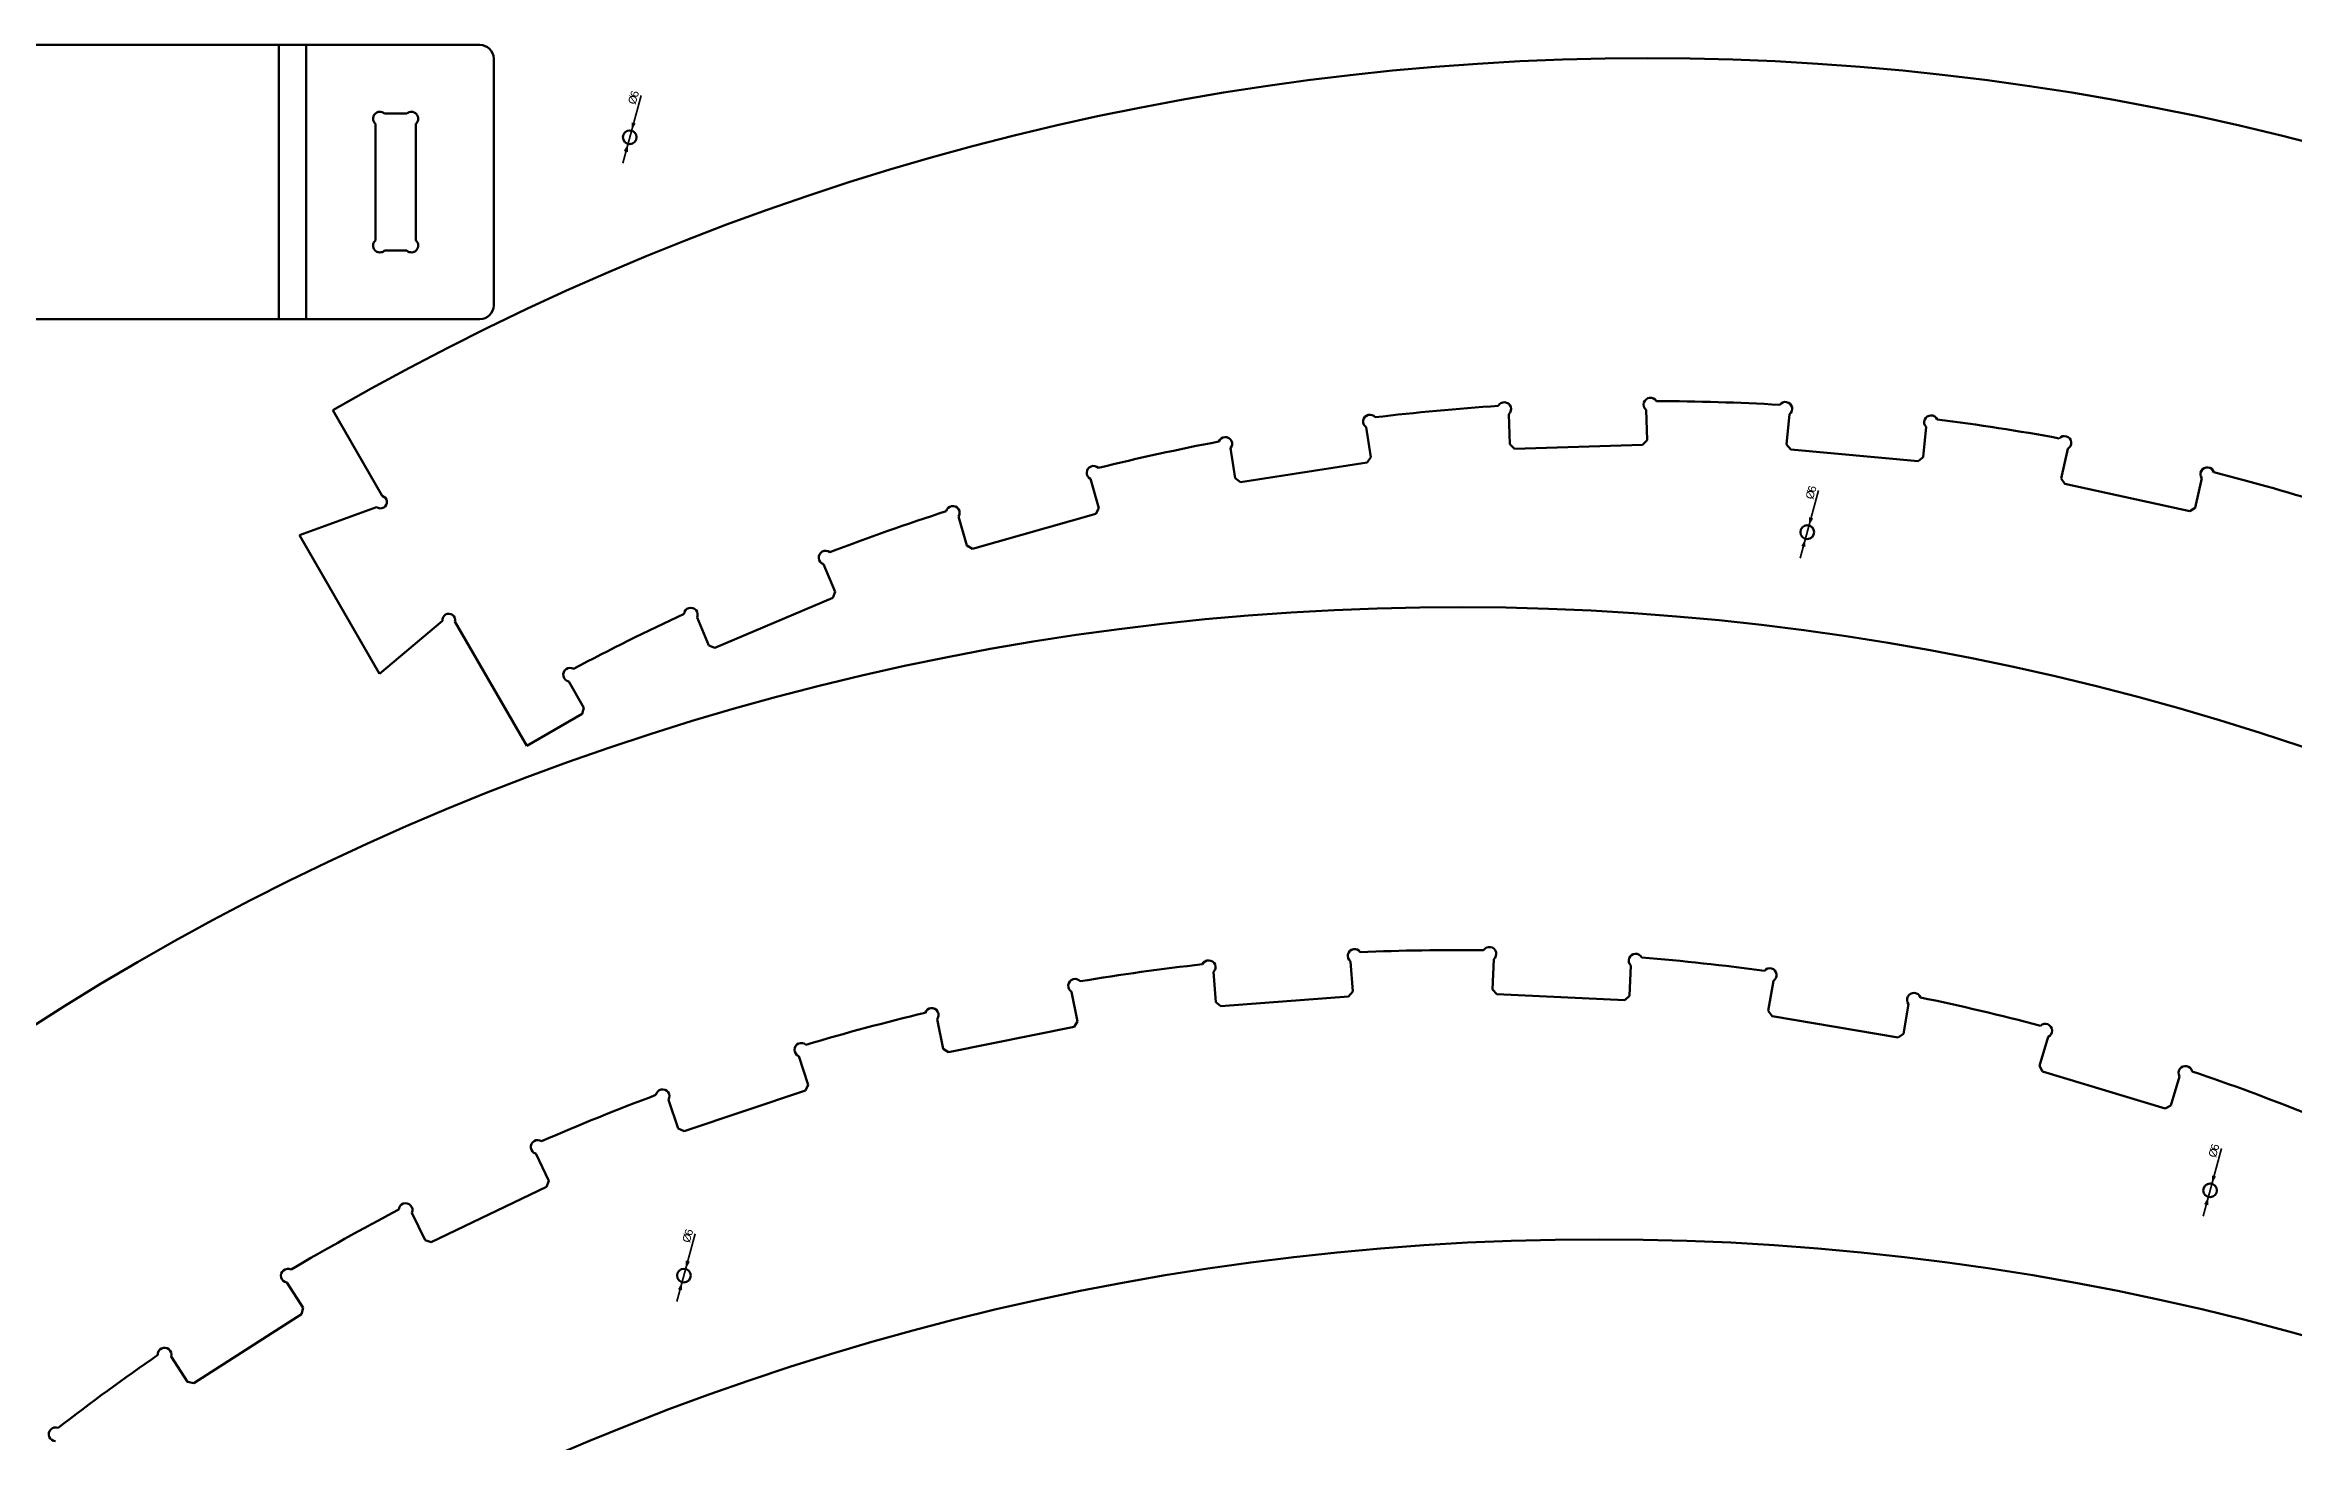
# Model space of a CAD drawing. Header units: millimetres. Extents: x 8 to 2431, y 13 to 1210.
# Drawn here: x 580 to 1563, y 599 to 1210 of the extents above; entities that cross this region are included whole.
import ezdxf

# ---------------------------------------------------------------- set-up
doc = ezdxf.new("R2010")
doc.units = ezdxf.units.MM
doc.layers.add('1', color=7, linetype='Continuous', true_color=0xffffff)
doc.styles.add('Arial Unicode MS', font='Arial Unicode MS')
doc.dimstyles.get("Standard").update_dxf_attribs({"dimtxt": 0.18, "dimasz": 0.18, "dimexe": 0.18, "dimexo": 0.0625, "dimgap": 0.09, "dimtad": 0, "dimtih": 1, "dimtoh": 1, "dimdec": 4, "dimzin": 0, "dimdsep": 46, "dimtxsty": 'Standard', "dimcen": 0.09, "dimadec": 0, "dimazin": 0, "dimtfac": 1, "dimtdec": 4, "dimtofl": 0, "dimtmove": 0, "dimatfit": 3, "dimfxl": 1, "dimtolj": 1, "dimtzin": 0, "dimarcsym": 0})

# ---------------------------------------------------------------- blocks, each defined once
blk = doc.blocks.new('_U9')
at = {"layer": '1', "color": 18, "lineweight": 35}
blk.add_line((856.238628, 660.223357), (864.282213, 689.853727), dxfattribs=at)
at = {"layer": '1', "color": 18, "lineweight": 70}
for points in [[(858.530976, 668.667742), (858.519104, 665.044298), (856.70897, 665.535678)], [(860.102872, 674.458177), (860.114744, 678.081621), (861.924879, 677.590242)]]:
    blk.add_solid(points, dxfattribs=at)
at = {"layer": '1', "color": 18, "linetype": 'Continuous', "lineweight": 13, "char_height": 3.5, "attachment_point": 7, "rotation": 74.812261703, "line_spacing_factor": 1.069626, "style": 'Arial Unicode MS'}
for s, insert in [('\\fArial Unicode MS|b0|i0;%%c', (861.975303, 685.630098)), ('\\fArial Unicode MS|b0|i0;\\W1.0000;6', (862.810025, 688.704988))]:
    blk.add_mtext(s, dxfattribs=dict(at, insert=insert))
blk = doc.blocks.new('_U10')
at = {"layer": '1', "color": 18, "lineweight": 35}
blk.add_line((1523.664265, 697.490778), (1531.70785, 727.121148), dxfattribs=at)
at = {"layer": '1', "color": 18, "lineweight": 70}
for points in [[(1527.528509, 711.725599), (1527.540381, 715.349043), (1529.350516, 714.857663)], [(1525.956613, 705.935163), (1525.944742, 702.311719), (1524.134607, 702.803099)]]:
    blk.add_solid(points, dxfattribs=at)
at = {"layer": '1', "color": 18, "linetype": 'Continuous', "lineweight": 13, "char_height": 3.5, "attachment_point": 7, "rotation": 74.812261703, "line_spacing_factor": 1.069626, "style": 'Arial Unicode MS'}
for s, insert in [('\\fArial Unicode MS|b0|i0;\\W1.0000;6', (1530.235662, 725.972409)), ('\\fArial Unicode MS|b0|i0;%%c', (1529.40094, 722.89752))]:
    blk.add_mtext(s, dxfattribs=dict(at, insert=insert))
blk = doc.blocks.new('_U12')
at = {"layer": '1', "color": 18, "lineweight": 35}
blk.add_line((1347.491001, 985.466307), (1355.534585, 1015.096677), dxfattribs=at)
at = {"layer": '1', "color": 18, "lineweight": 70}
for points in [[(1351.355245, 999.701128), (1351.367117, 1003.324571), (1353.177251, 1002.833192)], [(1349.783349, 993.910692), (1349.771477, 990.287248), (1347.961342, 990.778628)]]:
    blk.add_solid(points, dxfattribs=at)
at = {"layer": '1', "color": 18, "linetype": 'Continuous', "lineweight": 13, "char_height": 3.5, "attachment_point": 7, "rotation": 74.812261703, "line_spacing_factor": 1.069626, "style": 'Arial Unicode MS'}
for s, insert in [('\\fArial Unicode MS|b0|i0;%%c', (1353.227675, 1010.873048)), ('\\fArial Unicode MS|b0|i0;\\W1.0000;6', (1354.062398, 1013.947938))]:
    blk.add_mtext(s, dxfattribs=dict(at, insert=insert))
blk = doc.blocks.new('_U13')
at = {"layer": '1', "color": 18, "lineweight": 35}
blk.add_line((832.522996, 1158.251624), (840.566581, 1187.881994), dxfattribs=at)
at = {"layer": '1', "color": 18, "lineweight": 70}
for points in [[(836.38724, 1172.486445), (836.399112, 1176.109889), (838.209247, 1175.618509)], [(834.815344, 1166.696009), (834.803473, 1163.072565), (832.993338, 1163.563945)]]:
    blk.add_solid(points, dxfattribs=at)
at = {"layer": '1', "color": 18, "linetype": 'Continuous', "lineweight": 13, "char_height": 3.5, "attachment_point": 7, "rotation": 74.812261703, "line_spacing_factor": 1.069626, "style": 'Arial Unicode MS'}
for s, insert in [('\\fArial Unicode MS|b0|i0;\\W1.0000;6', (839.094393, 1186.733255)), ('\\fArial Unicode MS|b0|i0;%%c', (838.259671, 1183.658366))]:
    blk.add_mtext(s, dxfattribs=dict(at, insert=insert))

msp = doc.modelspace()

# ---------------------------------------------------------------- linework, layer by layer
at = {"layer": '1', "color": 155, "linetype": 'Continuous', "lineweight": 70}
for p, q in [((682.105574, 1209.974052), (102.105574, 1209.974052)), ((682.105574, 1209.974052), (682.105574, 1089.974052)), ((682.105574, 1209.974052), (694.105574, 1209.974052)), ((770.105574, 1209.974052), (694.105574, 1209.974052)), ((694.105574, 1209.974052), (694.105574, 1089.974052)), ((776.105574, 1203.974052), (776.105574, 1095.974052)), ((728.355574, 1179.974052), (738.105574, 1179.974052)), ((724.355574, 1175.501916), (724.355574, 1124.446188)), ((742.105574, 1175.501916), (742.105574, 1124.446188)), ((728.355574, 1119.974052), (738.105574, 1119.974052)), ((682.105574, 1089.974052), (102.105574, 1089.974052)), ((682.105574, 1089.974052), (694.105574, 1089.974052)), ((770.105574, 1089.974052), (694.105574, 1089.974052)), ((727.38937, 1012.671891), (705.770822, 1050.116314)), ((1157.685753, 1042.692081), (1159.716404, 1029.610414)), ((1220.530495, 1035.245669), (1220.12282, 1048.477728)), ((1280.094363, 1050.325431), (1280.502038, 1037.093372)), ((1341.547697, 1035.212576), (1342.769177, 1048.394441)), ((1402.513227, 1042.858339), (1401.291747, 1029.676474)), ((1100.426476, 1020.406914), (1098.395825, 1033.488582)), ((1222.591137, 1033.308208), (1220.530495, 1035.245669)), ((1278.564577, 1035.032731), (1222.591137, 1033.308208)), ((1280.502038, 1037.093372), (1278.564577, 1035.032731)), ((1343.354628, 1033.036571), (1341.547697, 1035.212576)), ((1399.115742, 1027.869543), (1343.354628, 1033.036571)), ((1461.643583, 1020.308136), (1464.475701, 1033.239984)), ((1158.046856, 1027.327299), (1102.70959, 1018.737367)), ((1159.716404, 1029.610414), (1158.046856, 1027.327299)), ((1401.291747, 1029.676474), (1399.115742, 1027.869543)), ((1037.142988, 1020.074004), (1040.765831, 1007.341031)), ((1102.70959, 1018.737367), (1100.426476, 1020.406914)), ((1463.169413, 1017.926574), (1461.643583, 1020.308136)), ((1517.872919, 1005.946321), (1463.169413, 1017.926574)), ((1523.0866, 1020.403999), (1520.254482, 1007.472151)), ((691.129806, 995.475298), (724.933799, 1007.778945)), ((983.056292, 990.921252), (979.433449, 1003.654224)), ((1039.389506, 1004.870054), (985.52727, 989.544927)), ((1040.765831, 1007.341031), (1039.389506, 1004.870054)), ((1520.254482, 1007.472151), (1517.872919, 1005.946321)), ((726.129806, 934.853519), (691.129806, 995.475298)), ((985.52727, 989.544927), (983.056292, 990.921252)), ((920.293372, 982.814065), (925.453489, 970.622807)), ((924.39125, 968.001424), (872.820541, 946.173416)), ((925.453489, 970.622807), (924.39125, 968.001424)), ((753.687073, 957.976812), (726.129806, 934.853519)), ((790.546634, 903.280301), (759.152275, 957.656926)), ((870.199158, 947.235655), (865.039041, 959.426913)), ((872.820541, 946.173416), (870.199158, 947.235655)), ((808.908227, 931.477088), (815.527396, 920.012352)), ((814.795345, 917.280301), (790.546634, 903.280301)), ((815.527396, 920.012352), (814.795345, 917.280301)), ((1150.790328, 809.001654), (1151.80867, 795.802542)), ((1212.876053, 796.743052), (1213.487445, 809.967263)), ((1273.423424, 807.196256), (1272.812032, 793.972044)), ((1091.986452, 791.187117), (1090.968109, 804.386229)), ((1214.781552, 794.652819), (1212.876053, 796.743052)), ((1333.532133, 787.400959), (1335.763991, 800.449805)), ((1028.864866, 795.723196), (1031.497506, 782.749269)), ((1094.134373, 789.34689), (1091.986452, 791.187117)), ((1149.968444, 793.65462), (1094.134373, 789.34689)), ((1151.80867, 795.802542), (1149.968444, 793.65462)), ((1270.721799, 792.066545), (1214.781552, 794.652819)), ((1272.812032, 793.972044), (1270.721799, 792.066545)), ((1335.166324, 785.092406), (1333.532133, 787.400959)), ((1394.905161, 790.334371), (1392.673302, 777.285524)), ((972.695891, 770.817376), (970.063251, 783.791303)), ((1029.935182, 780.391485), (975.053675, 769.255052)), ((1031.497506, 782.749269), (1029.935182, 780.391485)), ((1390.364749, 775.651333), (1335.166324, 785.092406)), ((1392.673302, 777.285524), (1390.364749, 775.651333)), ((909.495303, 767.562171), (913.702333, 755.0101)), ((975.053675, 769.255052), (972.695891, 770.817376)), ((1452.125667, 763.302456), (1455.94416, 775.978129)), ((1453.463777, 760.810577), (1452.125667, 763.302456)), ((1507.083629, 744.657823), (1453.463777, 760.810577)), ((1513.394001, 758.671607), (1509.575508, 745.995933)), ((856.812695, 735.942615), (852.605665, 748.494685)), ((912.441595, 752.478196), (859.344599, 734.681876)), ((913.702333, 755.0101), (912.441595, 752.478196)), ((1509.575508, 745.995933), (1507.083629, 744.657823)), ((859.344599, 734.681876), (856.812695, 735.942615)), ((794.491162, 724.94547), (800.208807, 713.005532)), ((799.268766, 710.337889), (748.761177, 686.151457)), ((800.208807, 713.005532), (799.268766, 710.337889)), ((746.093534, 687.091499), (740.375888, 699.031436)), ((748.761177, 686.151457), (746.093534, 687.091499)), ((685.595787, 668.51912), (692.737374, 657.372313)), ((692.13228, 654.609368), (644.979742, 624.399466)), ((692.737374, 657.372313), (692.13228, 654.609368)), ((642.216798, 625.00456), (635.07521, 636.151368)), ((644.979742, 624.399466), (642.216798, 625.00456))]:
    msp.add_line(p, q, dxfattribs=at)
at = {"layer": '1', "color": 163, "linetype": 'Continuous', "lineweight": 70}
for centre in [(835.601292, 1169.591227), (1350.569297, 996.80591), (1526.742561, 708.830381), (859.316924, 671.56296)]:
    msp.add_circle(centre, 3, dxfattribs=at)
at = {"layer": '1', "color": 155, "linetype": 'Continuous', "lineweight": 70}
for centre, radius, start, end in [((770.105574, 1203.974052), 6, 0, 90), ((1280.770822, 54.1871), 1150, 360, 120), ((726.355574, 1177.737984), 3, 48.189685, 228.189685), ((740.105574, 1177.737984), 3, 311.810315, 131.810315), ((726.355574, 1122.21012), 3, 131.810315, 311.810315), ((740.105574, 1122.21012), 3, 228.189685, 48.189685), ((770.105574, 1095.974052), 6, 270, 0), ((1280.770822, 54.1871), 1000, 93.748143, 96.840092), ((1218.054909, 1050.651145), 3, 313.575021, 152.2467), ((1282.024555, 1052.622029), 3, 31.282711, 229.954391), ((1280.770822, 54.1871), 1000, 86.68932, 89.781268), ((1340.984026, 1050.805507), 3, 306.516197, 145.187877), ((1159.31909, 1045.20847), 3, 38.341535, 237.013215), ((1404.711014, 1044.900332), 3, 24.223888, 222.895567), ((1280.770822, 54.1871), 1000, 79.630496, 82.722445), ((1280.770822, 54.1871), 1000, 100.806967, 103.898915), ((1096.0765, 1035.391404), 3, 320.633844, 159.305524), ((1463.000374, 1035.852149), 3, 299.457374, 138.129053), ((1038.45471, 1022.772037), 3, 45.400358, 244.072038), ((1525.518666, 1022.160432), 3, 17.165064, 215.836744), ((1280.770822, 54.1871), 1000, 72.571673, 75.663621), ((726.627414, 1009.991637), 2.786456, 232.569222, 74.130352), ((1280.770822, 54.1871), 1000, 107.865791, 110.957739), ((976.897869, 1005.257606), 3, 327.692668, 166.364348), ((921.263595, 985.652844), 3, 52.459182, 251.130862), ((1197.471178, -186.042532), 1150, 45, 165), ((862.325642, 960.706548), 3, 334.751491, 173.423171), ((756.450129, 958.33718), 2.786456, 345.869648, 187.430778), ((1280.770822, 54.1871), 1000, 114.924614, 118.016562), ((809.522244, 934.41358), 3, 59.518005, 258.189685), ((1197.471178, -186.042532), 1000, 96.395202, 99.487151), ((1088.802028, 806.461823), 3, 316.22208, 154.893759), ((1152.612395, 811.384944), 3, 33.92977, 232.60145), ((1197.471178, -186.042532), 1000, 89.336379, 92.428327), ((1211.592849, 812.293312), 3, 309.163256, 147.834936), ((1275.524559, 809.337571), 3, 26.870947, 225.542626), ((1197.471178, -186.042532), 1000, 82.277555, 85.369504), ((1030.380244, 798.312333), 3, 40.988594, 239.660273), ((1334.169599, 802.991048), 3, 302.104433, 140.776112), ((967.658521, 785.58498), 3, 323.280903, 161.952583), ((1397.253514, 792.201251), 3, 19.812123, 218.483803), ((1197.471178, -186.042532), 1000, 75.218732, 78.31068), ((1197.471178, -186.042532), 1000, 103.454026, 106.545974), ((1454.674141, 778.696042), 3, 295.045609, 133.717289), ((910.681021, 770.317905), 3, 48.047417, 246.719097), ((1515.953972, 760.235752), 3, 12.7533, 211.424979), ((1197.471178, -186.042532), 1000, 68.159908, 71.251857), ((1197.471178, -186.042532), 1000, 110.512849, 113.604798), ((849.99874, 749.979254), 3, 330.339727, 169.011406), ((795.329245, 727.826028), 3, 55.106241, 253.77792), ((1197.471178, -186.042532), 1000, 117.571673, 120.663621), ((737.606287, 700.184392), 3, 337.39855, 176.07023), ((1259.531001, -462.612043), 1150, 30, 150), ((686.073531, 671.480836), 3, 62.165064, 260.836744), ((632.184916, 636.955233), 3, 344.457374, 183.129053), ((1197.471178, -186.042532), 1000, 124.630496, 127.722445), ((584.570084, 602.136463), 3, 69.223888, 267.895567)]:
    msp.add_arc(centre, radius, start, end, dxfattribs=at)

# ---------------------------------------------------------------- dimensions: what is measured, and where the dimension line sits
at = {"layer": '1', "color": 18, "linetype": 'Continuous', "lineweight": 13}
for p1, p2, picture, middle in [((834.815344, 1166.696009), (836.38724, 1172.486445), '_U13', (839.71243, 1184.735535)), ((1349.783349, 993.910692), (1351.355245, 999.701128), '_U12', (1354.680434, 1011.950218)), ((1525.956613, 705.935163), (1527.528509, 711.725599), '_U10', (1530.853699, 723.974689)), ((858.530976, 668.667742), (860.102872, 674.458177), '_U9', (863.428062, 686.707268))]:
    dim = msp.add_diameter_dim_2p(p1=p1, p2=p2, dimstyle='Standard', override={"dimtxt": 3.5, "dimasz": 3.5, "dimexe": 3.5, "dimexo": 1.75, "dimgap": 1.75, "dimtad": 1, "dimtih": 0, "dimtoh": 0, "dimdec": 1, "dimlfac": 1, "dimzin": 8, "dimdsep": 44, "dimlunit": 2, "dimpost": '%%c<>', "dimtxsty": 'Arial Unicode MS', "dimsah": 1, "dimse1": 0, "dimse2": 0, "dimsd1": 0, "dimsd2": 0, "dimclrd": 18, "dimclre": 18, "dimclrt": 18, "dimtol": 0, "dimtm": -0.1, "dimtfac": 1, "dimtdec": 2, "dimtofl": 1, "dimtmove": 0, "dimatfit": 2, "dimtzin": 8, "dimlwd": 35, "dimlwe": 35}, dxfattribs=at)
    dim.commit()
    dim.dimension.update_dxf_attribs({"geometry": picture, "text_midpoint": middle, "dimtype": 163})

doc.saveas('drawing.dxf')
